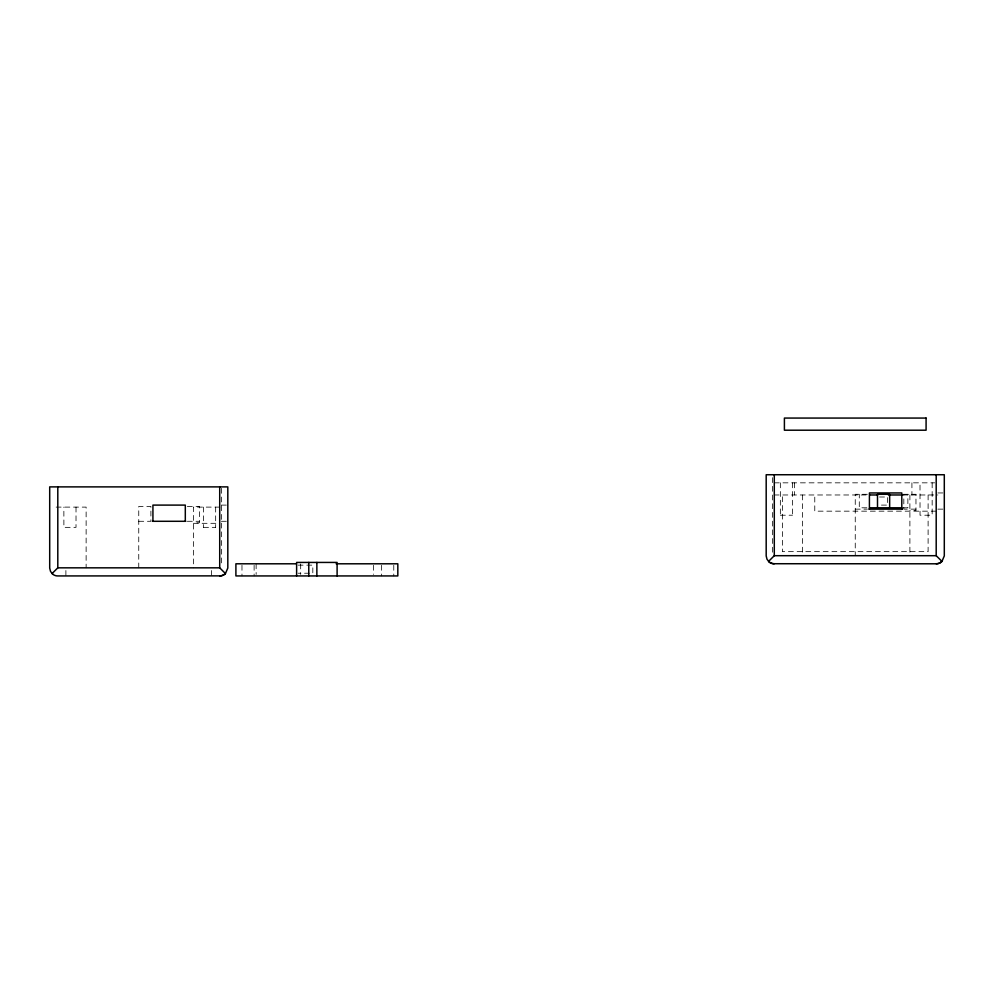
<?xml version="1.0" encoding="UTF-8"?>
<svg xmlns="http://www.w3.org/2000/svg" width="994" height="994" viewBox="0 0 994 994"><rect width="100%" height="100%" fill="white"/><g stroke="black" fill="none" stroke-linecap="round" stroke-linejoin="round"><path stroke-width="0.75" stroke-dasharray="4.97 3.73" d="M774.289 482.836L934.683 482.836M937.864 492.949L944.3 492.949M867.389 494.291L855.25 494.291L855.25 555.696M903.31 494.291L915.959 494.291L915.959 510.643L909.895 510.643M774.127 494.975L867.65 494.975M902.651 494.975L937.864 494.975M879.528 497L887.63 497L887.63 505.101L879.528 505.101M221.364 505.101L227.812 505.101M187.332 506.443L199.471 506.443L199.471 522.782L193.408 522.782M56.136 507.114L86.13 507.114L86.13 567.835M219.898 507.114L193.408 507.114L193.408 567.835M866.88 507.797L859.288 507.797L859.288 494.291M903.31 507.797L907.87 507.797L907.87 494.291M855.25 509.139L867.389 509.139M915.959 509.139L903.819 509.139L903.819 494.291M937.864 509.139L944.3 509.139M936.199 511.164L814.769 511.164L814.769 494.975M780.377 515.215L792.479 515.215M138.75 521.291L150.902 521.291L150.902 506.443L138.75 506.443L138.75 567.835M187.332 521.291L199.471 521.291M221.364 521.291L227.812 521.291M193.408 523.316L219.711 523.316M203.546 527.354L215.636 527.354M298.101 565.139L312.812 565.139L312.812 573.227L298.101 573.227M932.161 482.836L932.161 515.215L920.034 515.215L920.009 482.836M928.11 494.975L928.11 551.645L782.377 551.645L782.377 494.975M911.92 482.836L911.92 494.975M909.895 494.975L909.895 554.192M802.618 494.975L802.618 555.696M794.529 482.836L794.529 494.975M792.504 482.836L792.504 515.215M780.352 482.836L780.352 515.215M772.636 477.629L772.636 555.696M393.773 565.313L393.773 575.936M381.634 565.313L381.634 575.936M373.533 565.313L373.533 574.42M300.673 563.933L300.673 574.433M256.141 563.797L256.141 574.42M254.116 565.313L254.116 575.936M241.977 565.313L241.977 575.936M221.364 488.327L221.364 566.319M215.661 507.114L215.661 527.354M211.623 570.544L211.623 575.936M203.522 507.114L203.522 527.354M76.016 507.114L76.016 527.354L63.889 527.354L63.864 507.114M65.89 570.544L65.89 575.936"/><path stroke-width="1.49" d="M219.711 486.886L219.711 567.835L225.439 573.563L227.812 568.046L227.812 486.886L49.7 486.886L49.7 568.096L50.52 571.388L52.583 574.035M941.964 561.386L944.3 555.907L944.3 474.734L766.188 474.734L766.188 555.944L767.008 559.237L769.07 561.896A14.488 10.238 90 0 0 774.289 563.722L936.199 563.797A14.488 10.238 90 0 0 941.43 561.933L941.964 561.386L936.199 555.696L936.199 474.734M52.073 573.563L57.801 567.835L57.801 486.886M768.561 561.424L774.289 555.696L774.289 474.734M225.439 573.563L224.955 574.01A14.488 10.238 -90 0 1 219.711 575.874L57.801 575.936A14.488 10.238 -90 0 1 52.57 574.072M224.93 574.035L224.955 574.01A14.488 10.238 90 0 1 219.711 575.874M941.417 561.896L941.455 561.858A14.488 10.238 -90 0 1 936.211 563.722M869.899 494.975L877.603 494.975M888.4 494.975L902.279 494.975M869.924 507.797L901.794 507.797M868.905 509.139L902.303 509.139M152.417 521.291L185.816 521.291M774.289 555.696L936.199 555.696M296.311 563.797L235.901 563.797L235.901 575.936L397.824 575.936L397.824 563.797L336.146 563.797M57.801 567.835L219.711 567.835M901.794 509.139L901.794 492.949L869.415 492.949L869.415 509.139M889.655 507.797L889.655 494.291L877.503 494.291L877.503 507.797M337.103 575.936L337.103 562.43L296.622 562.43L296.622 575.936M316.862 562.43L316.862 575.936M308.774 562.43L308.774 575.936M185.306 521.291L185.306 505.101L152.927 505.101L152.927 521.291M774.289 563.722A14.488 10.238 -90 0 1 769.058 561.933M926.085 418.064L784.403 418.064L784.403 430.203L926.085 430.203L926.085 418.064"/></g></svg>
